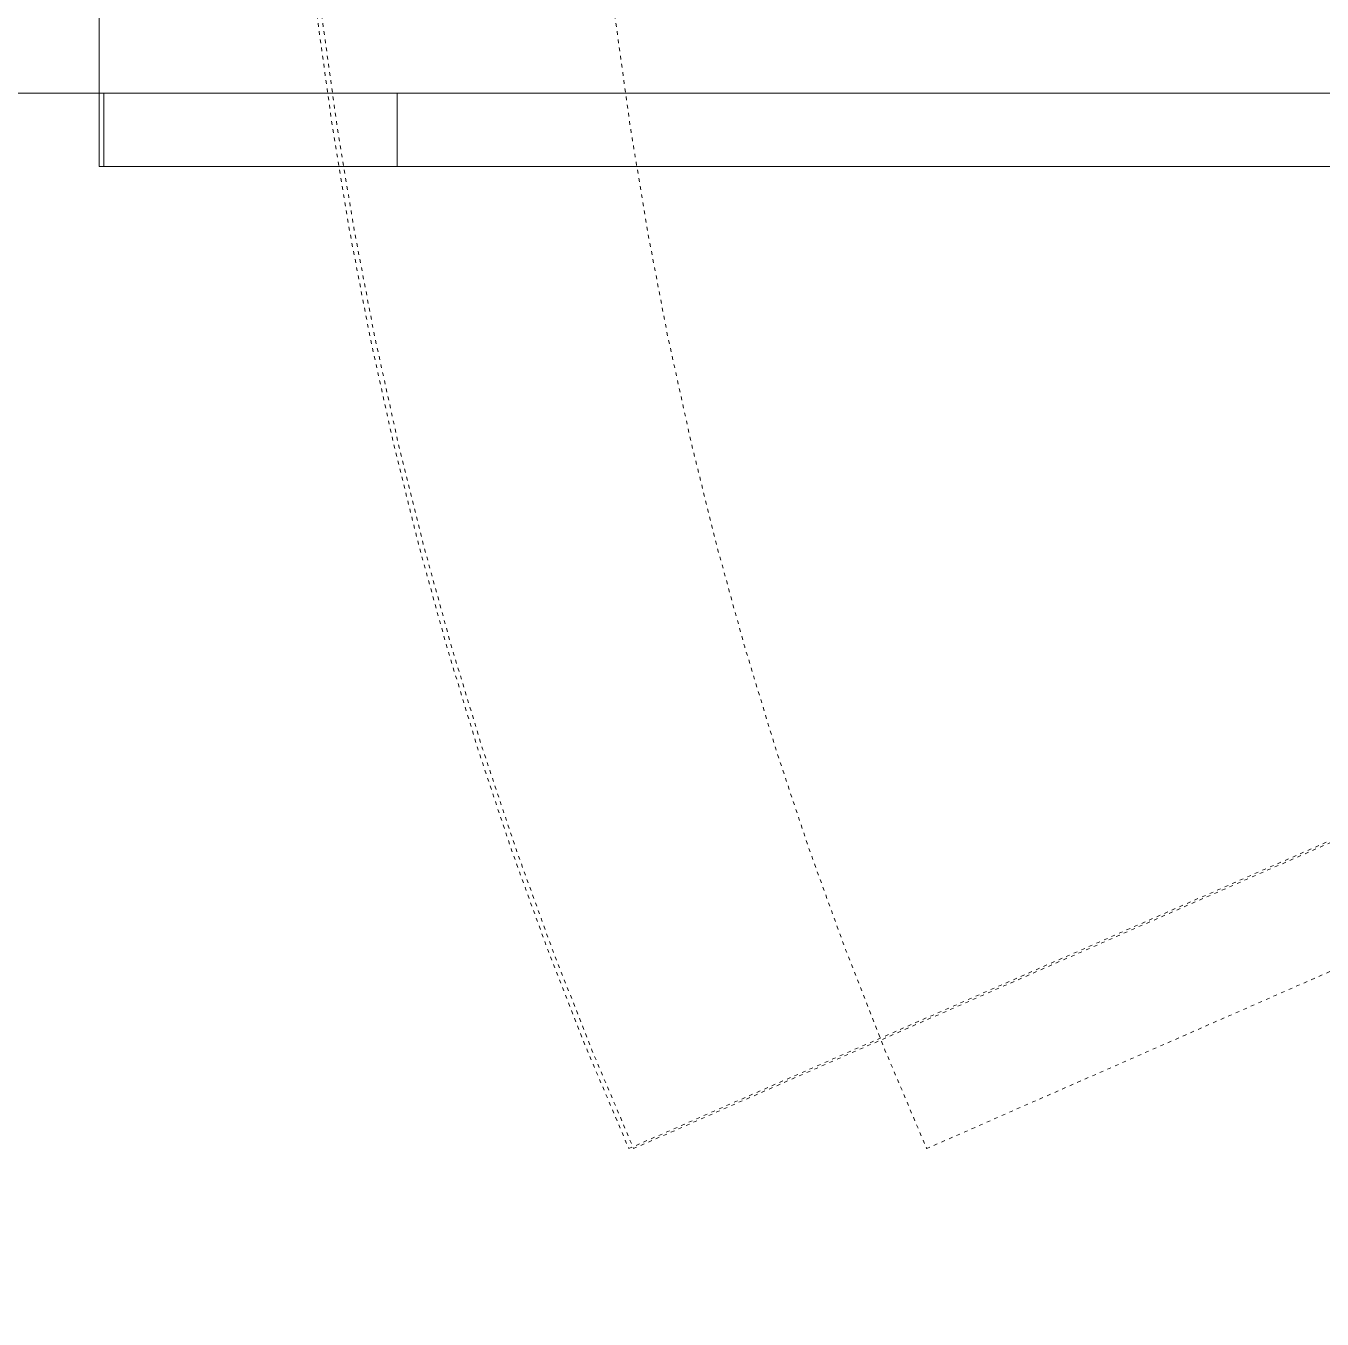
# Model space of a CAD drawing. Extents: x -1133 to 23780, y -1311 to 8245.
# Drawn here: x 2005 to 2040.38, y 3829.54 to 3864.83 of the extents above; entities that cross this region are included whole.
import ezdxf

# ---------------------------------------------------------------- set-up
doc = ezdxf.new("R2010")
doc.units = 0
doc.header["$MEASUREMENT"] = 0
doc.linetypes.add('DOT2', pattern=[0.125, 0, -0.125])
doc.layers.get('0').update_dxf_attribs({"color": 9, "lineweight": 9})
for name, color, linetype, lineweight in [('06D', 9, 'Continuous', 9), ('10', 9, 'Continuous', 9), ('14', 9, 'Continuous', 9), ('20', 9, 'DOT2', 9), ('35', 9, 'Continuous', 9)]:
    doc.layers.add(name, color=color, linetype=linetype, lineweight=lineweight)

# ---------------------------------------------------------------- blocks, each defined once
blk = doc.blocks.new('fsdfsfsfsfd')
at = {"layer": '06D', "elevation": 0}
blk.add_lwpolyline([(52591.75, -74474.977), (52589.75, -74474.977), (52589.75, -74595.977), (52591.75, -74595.977)], dxfattribs=at)
at = {"layer": '20', "elevation": 0}
blk.add_lwpolyline([(52607.49, -74590.872), (52562.943, -74489.432)], dxfattribs=at)
at = {"layer": '20'}
blk.add_arc((52607.49, -74590.872), 110.79, 89.60696, 113.70858, dxfattribs=at)
blk = doc.blocks.new('p-zemin kat')
at = {"layer": '14'}
blk.add_lwpolyline([(1753, 3879.3), (1753, 3863), (1880.5, 3863), (1880.5, 3803), (1964.5, 3803), (1964.5, 3863), (2007, 3863), (2007, 3879.3)], dxfattribs=at)
at = {"rotation": 90}
blk.add_blockref('fsdfsfsfsfd', (-72467.977, -48728.75), dxfattribs=at)

msp = doc.modelspace()

# ---------------------------------------------------------------- linework, layer by layer
at = {"layer": '35'}
msp.add_lwpolyline([(1184.5, 2827), (1964.5, 2827), (1964.5, 2827), (2200.5, 2827), (2200.5, 3863), (1964.5, 3863), (1964.5, 3803), (1880.5, 3803), (1880.5, 3863), (1264.5, 3863), (1264.5, 3803), (1184.5, 3803)], close=True, dxfattribs=at)

# ---------------------------------------------------------------- block references
at = {"rotation": 90}
for p in [(-72467.847, -48728.75), (-72459.847, -48728.75)]:
    msp.add_blockref('fsdfsfsfsfd', p, dxfattribs=at)
at = {"layer": '10'}
msp.add_blockref('p-zemin kat', (0, 0), dxfattribs=at)

doc.saveas('drawing.dxf')
